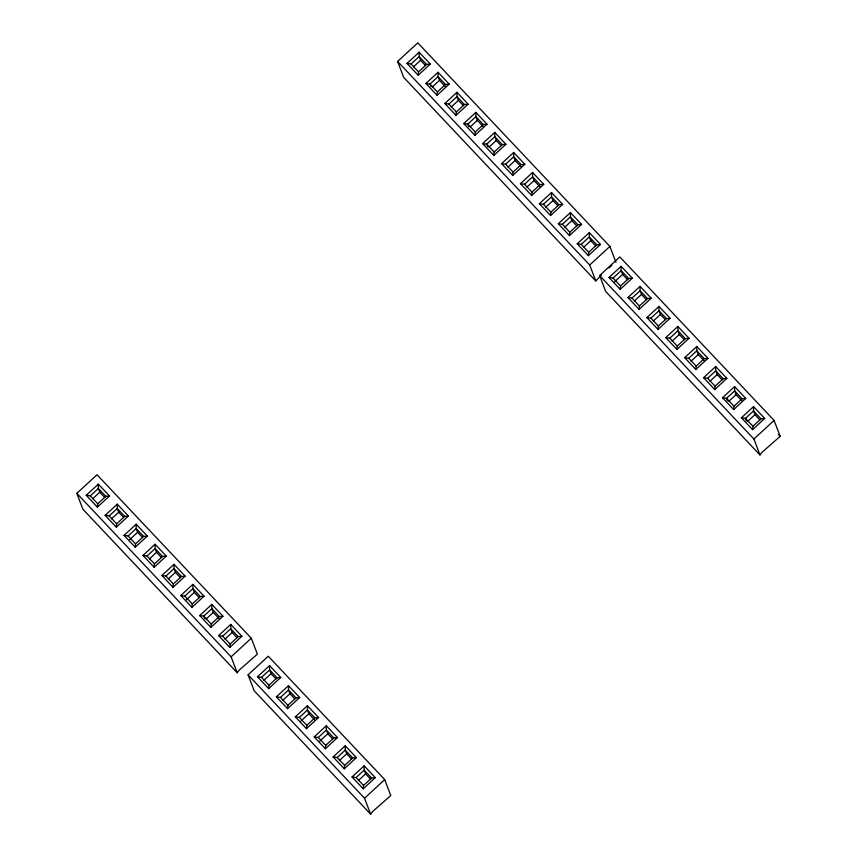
<?xml version="1.0" encoding="UTF-8"?>
<svg xmlns="http://www.w3.org/2000/svg" width="857" height="857" viewBox="0 0 857 857"><rect width="100%" height="100%" fill="white"/><g stroke="black" fill="none" stroke-linecap="round" stroke-linejoin="round"><path stroke-width="1.29" d="M97.398 507.14L97.73 503.777L105.807 496.342L109.514 495.978L98.341 484.151L86.225 495.314L97.398 507.14L109.514 495.978M116.306 527.184L116.648 523.82L124.726 516.375L128.421 516.021L117.248 504.184L105.143 515.346L116.306 527.184L128.421 516.021M135.224 547.227L135.556 543.863L143.633 536.418L147.329 536.064L136.167 524.227L124.051 535.389L135.224 547.227L147.329 536.064M154.131 567.27L154.474 563.906L162.541 556.461L166.247 556.107L155.074 544.27L142.969 555.432L154.131 567.27L166.247 556.107M173.05 587.313L173.382 583.938L181.459 576.504L185.155 576.15L173.992 564.313L161.877 575.476L173.05 587.313L185.155 576.15M191.957 607.345L192.289 603.981L200.367 596.547L204.062 596.183L192.9 584.356L180.784 595.519L191.957 607.345L204.062 596.183M210.865 627.388L211.208 624.025L219.274 616.579L222.981 616.226L211.808 604.389L199.702 615.551L210.865 627.388L222.981 616.226M229.783 647.431L230.115 644.068L238.192 636.622L241.888 636.269L230.726 624.432L218.61 635.594L229.783 647.431L241.888 636.269M268.648 688.621L268.98 685.257L277.057 677.812L280.753 677.458L269.591 665.621L257.475 676.784L268.648 688.621L280.753 677.458M287.556 708.653L287.888 705.29L295.965 697.855L299.671 697.491L288.498 685.664L276.382 696.827L287.556 708.653L299.671 697.491M306.463 728.696L306.806 725.333L314.883 717.887L318.579 717.534L307.406 705.697L295.301 716.859L306.463 728.696L318.579 717.534M325.381 748.739L325.714 745.376L333.791 737.931L337.487 737.577L326.324 725.74L314.208 736.902L325.381 748.739L337.487 737.577M344.289 768.783L344.632 765.419L352.698 757.974L356.405 757.62L345.232 745.783L333.127 756.945L344.289 768.783L356.405 757.62M418.173 75.245L418.516 71.881L426.593 64.446L430.289 64.082L419.116 52.256L407.011 63.418L418.173 75.245L430.289 64.082M363.207 788.826L363.539 785.451L371.617 778.017L375.312 777.663L364.15 765.826L352.034 776.988L363.207 788.826L375.312 777.663M437.091 95.288L437.424 91.924L445.501 84.479L449.197 84.125L438.034 72.288L425.918 83.45L437.091 95.288L449.197 84.125M455.999 115.331L456.342 111.967L464.408 104.522L468.115 104.168L456.942 92.331L444.837 103.493L455.999 115.331L468.115 104.168M474.917 135.374L475.249 132.01L483.327 124.565L487.022 124.211L475.86 112.374L463.744 123.537L474.917 135.374L487.022 124.211M493.825 155.417L494.157 152.053L502.234 144.608L505.941 144.255L494.768 132.417L482.652 143.58L493.825 155.417L505.941 144.255M512.732 175.449L513.075 172.086L521.142 164.651L524.848 164.287L513.675 152.46L501.57 163.623L512.732 175.449L524.848 164.287M531.651 195.492L531.983 192.129L540.06 184.684L543.756 184.33L532.593 172.493L520.478 183.655L531.651 195.492L543.756 184.33M550.558 215.535L550.89 212.172L558.968 204.727L562.674 204.373L551.501 192.536L539.385 203.698L550.558 215.535L562.674 204.373M569.466 235.579L569.809 232.215L577.886 224.77L581.582 224.416L570.408 212.579L558.303 223.741L569.466 235.579L581.582 224.416M588.384 255.622L588.716 252.247L596.793 244.813L600.489 244.459L589.327 232.622L577.211 243.784L588.384 255.622L600.489 244.459M620.2 289.334L620.532 285.97L628.61 278.525L632.305 278.171L621.143 266.334L609.027 277.497L620.2 289.334L632.305 278.171M639.108 309.377L639.44 306.003L647.517 298.568L651.224 298.215L640.05 286.377L627.935 297.54L639.108 309.377L651.224 298.215M658.015 329.409L658.358 326.046L666.425 318.611L670.131 318.247L658.958 306.42L646.853 317.583L658.015 329.409L670.131 318.247M676.934 349.452L677.266 346.089L685.343 338.644L689.039 338.29L677.876 326.453L665.76 337.615L676.934 349.452L689.039 338.29M695.841 369.496L696.173 366.132L704.25 358.687L707.957 358.333L696.784 346.496L684.679 357.658L695.841 369.496L707.957 358.333M714.749 389.539L715.092 386.175L723.169 378.73L726.865 378.376L715.691 366.539L703.586 377.701L714.749 389.539L726.865 378.376M733.667 409.571L733.999 406.207L742.076 398.773L745.772 398.409L734.61 386.582L722.494 397.744L733.667 409.571L745.772 398.409M752.575 429.614L752.917 426.25L760.984 418.816L764.69 418.452L753.517 406.614L741.412 417.777L752.575 429.614L764.69 418.452M601.614 274.818L595.786 280.946L403.69 77.376L397.616 61.458L417.798 42.85L609.895 246.42L615.969 262.338M407.011 63.418L411.071 63.996L419.148 56.551L419.116 52.256M413.395 66.91L420.573 60.301L419.148 56.551L426.593 64.446M432.303 86.953L439.48 80.344L438.056 76.594L438.034 72.288M444.837 103.493L448.897 104.072L456.963 96.637L456.942 92.331M451.221 106.996L458.399 100.387L456.963 96.637L464.408 104.522M470.129 127.04L477.306 120.419L475.881 116.681L475.86 112.374M76.83 493.353L97.023 474.746L251.294 638.229L257.368 654.159L239.285 670.067L237.185 672.756L82.915 509.272L76.83 493.353L231.101 656.837L237.185 672.756M86.225 495.314L90.285 495.892L98.362 488.447L98.341 484.151M92.62 498.806L99.798 492.197L98.362 488.447L105.807 496.342M489.047 147.083L496.224 140.462L494.789 136.713L494.768 132.417M105.143 515.346L109.203 515.935L117.27 508.49L117.248 504.184M111.528 518.849L118.705 512.24L117.27 508.49L124.726 516.375M501.57 163.623L505.63 164.201L513.697 156.756L513.675 152.46M507.955 167.115L515.132 160.505L513.697 156.756L521.142 164.651M124.051 535.389L128.111 535.968L136.188 528.533L136.167 524.227M129.546 539.717L137.613 532.283L136.188 528.533L143.633 536.418M520.478 183.655L524.538 184.244L532.615 176.799L532.593 172.493M526.862 187.158L534.04 180.548L532.615 176.799L540.06 184.684M142.969 555.432L147.018 556.011L155.096 548.566L155.074 544.27M149.354 558.935L156.531 552.315L155.096 548.566L162.541 556.461M539.385 203.698L543.445 204.277L551.522 196.842L551.501 192.536M545.78 207.201L552.958 200.592L551.522 196.842L558.968 204.727M161.877 575.476L165.937 576.054L174.014 568.609L173.992 564.313M168.261 578.978L175.439 572.358L174.014 568.609L181.459 576.504M558.303 223.741L562.363 224.32L570.43 216.875L570.408 212.579M564.688 227.244L571.865 220.624L570.43 216.875L577.886 224.77M180.784 595.519L184.844 596.097L192.921 588.652L192.9 584.356M186.28 599.846L194.357 592.401L192.921 588.652L200.367 596.547M577.211 243.784L581.271 244.363L589.348 236.918L589.327 232.622M583.596 247.287L590.773 240.667L589.348 236.918L596.793 244.813M595.786 280.946L589.702 265.017L609.895 246.42M206.087 619.054L213.264 612.444L211.829 608.695L211.808 604.389M599.632 275.536L619.815 256.929L774.085 420.412L780.17 436.342L762.077 452.25L759.977 454.949L605.706 291.466L599.632 275.536L753.903 439.02L759.977 454.949M609.081 267.941L611.877 265.359M218.61 635.594L222.67 636.173L230.747 628.738L230.726 624.432M609.027 277.497L613.087 278.075L621.164 270.63L621.143 266.334M224.995 639.097L232.172 632.477L230.747 628.738L238.192 636.622M614.523 281.824L622.589 274.379L621.164 270.63L628.61 278.525M231.101 656.837L251.294 638.229M627.935 297.54L631.995 298.118L640.072 290.673L640.05 286.377M634.33 301.043L641.507 294.422L640.072 290.673L647.517 298.568M248.08 674.823L268.262 656.216L384.707 779.624L390.792 795.542L372.699 811.461L370.61 814.15L254.165 690.753L248.08 674.823L364.525 798.221L370.61 814.15M646.853 317.583L650.913 318.161L658.979 310.716L658.958 306.42M257.475 676.784L261.535 677.362L269.612 669.917L269.591 665.621M653.238 321.075L660.415 314.465L658.979 310.716L666.425 318.611M263.86 680.287L271.037 673.666L269.612 669.917L277.057 677.812M665.76 337.615L669.82 338.194L677.898 330.759L677.876 326.453M276.382 696.827L280.443 697.405L288.52 689.96L288.498 685.664M672.145 341.118L679.322 334.509L677.898 330.759L685.343 338.644M282.778 700.319L289.955 693.709L288.52 689.96L295.965 697.855M684.679 357.658L688.728 358.237L696.805 350.802L696.784 346.496M295.301 716.859L299.361 717.448L307.427 710.003L307.406 705.697M691.063 361.161L698.241 354.541L696.805 350.802L704.25 358.687M300.786 721.187L308.863 713.752L307.427 710.003L314.883 717.887M703.586 377.701L707.646 378.28L715.724 370.835L715.691 366.539M314.208 736.902L318.268 737.481L326.346 730.046L326.324 725.74M709.971 381.204L717.148 374.584L715.724 370.835L723.169 378.73M319.704 741.23L327.77 733.796L326.346 730.046L333.791 737.931M333.127 756.945L337.176 757.524L345.253 750.089L345.232 745.783M728.879 401.247L736.056 394.627L734.631 390.878L734.61 386.582M339.511 760.448L346.689 753.828L345.253 750.089L352.698 757.974M352.034 776.988L356.094 777.567L364.171 770.122L364.15 765.826M747.797 421.28L754.974 414.67L753.539 410.921L753.517 406.614M358.419 780.491L365.596 773.871L364.171 770.122L371.617 778.017M753.903 439.02L774.085 420.412M364.525 798.221L384.707 779.624M425.918 83.45L429.978 84.04L437.424 91.924M463.744 123.537L467.804 124.115L475.249 132.01M482.652 143.58L486.712 144.158L494.157 152.053M722.494 397.744L726.554 398.323L733.999 406.207M741.412 417.777L745.472 418.366L752.917 426.25M199.702 615.551L203.762 616.14L211.208 624.025M778.327 434.392L780.17 436.342M445.501 84.479L438.056 76.594L429.978 84.04L430.932 86.536M483.327 124.565L475.881 116.681L467.804 124.115L468.758 126.611M502.234 144.608L494.789 136.713L486.712 144.158L487.665 146.654M742.076 398.773L734.631 390.878L726.554 398.323L727.507 400.819M760.984 418.816L753.539 410.921L745.472 418.366L746.426 420.862M420.573 60.301L425.533 65.561M439.48 80.344L445.276 86.482M458.399 100.387L463.358 105.647M477.306 120.419L483.102 126.557M496.224 140.462L501.184 145.722M515.132 160.505L520.927 166.644M534.04 180.548L539.835 186.687M552.958 200.592L557.918 205.851M571.865 220.624L576.825 225.884M590.773 240.667L595.744 245.927M622.589 274.379L627.56 279.639M641.507 294.422L646.467 299.682M660.415 314.465L665.375 319.725M679.322 334.509L684.293 339.768M698.241 354.541L704.026 360.679M717.148 374.584L722.108 379.844M736.056 394.627L741.851 400.765M754.974 414.67L759.934 419.93M411.071 63.996L418.516 71.881M448.897 104.072L456.342 111.967M505.63 164.201L513.075 172.086M524.538 184.244L531.983 192.129M543.445 204.277L550.89 212.172M562.363 224.32L569.809 232.215M581.271 244.363L588.716 252.247M613.087 278.075L620.532 285.97M631.995 298.118L639.44 306.003M650.913 318.161L658.358 326.046M669.82 338.194L677.266 346.089M688.728 358.237L696.173 366.132M707.646 378.28L715.092 386.175M397.616 61.458L589.702 265.017M219.274 616.579L211.829 608.695L203.762 616.14L204.716 618.636M99.798 492.197L104.758 497.456M118.705 512.24L123.665 517.499M137.613 532.283L142.583 537.543M156.531 552.315L161.491 557.575M175.439 572.358L180.409 577.618M194.357 592.401L199.317 597.661M213.264 612.444L219.049 618.583M232.172 632.477L237.143 637.747M271.037 673.666L276.008 678.926M289.955 693.709L294.915 698.969M308.863 713.752L314.658 719.891M327.77 733.796L332.741 739.055M346.689 753.828L351.649 759.088M365.596 773.871L370.567 779.131M90.285 495.892L97.73 503.777M109.203 515.935L116.648 523.82M128.111 535.968L135.556 543.863M147.018 556.011L154.474 563.906M165.937 576.054L173.382 583.938M184.844 596.097L192.289 603.981M222.67 636.173L230.115 644.068M261.535 677.362L268.98 685.257M280.443 697.405L287.888 705.29M299.361 717.448L306.806 725.333M318.268 737.481L325.714 745.376M337.176 757.524L344.632 765.419M356.094 777.567L363.539 785.451"/></g></svg>
